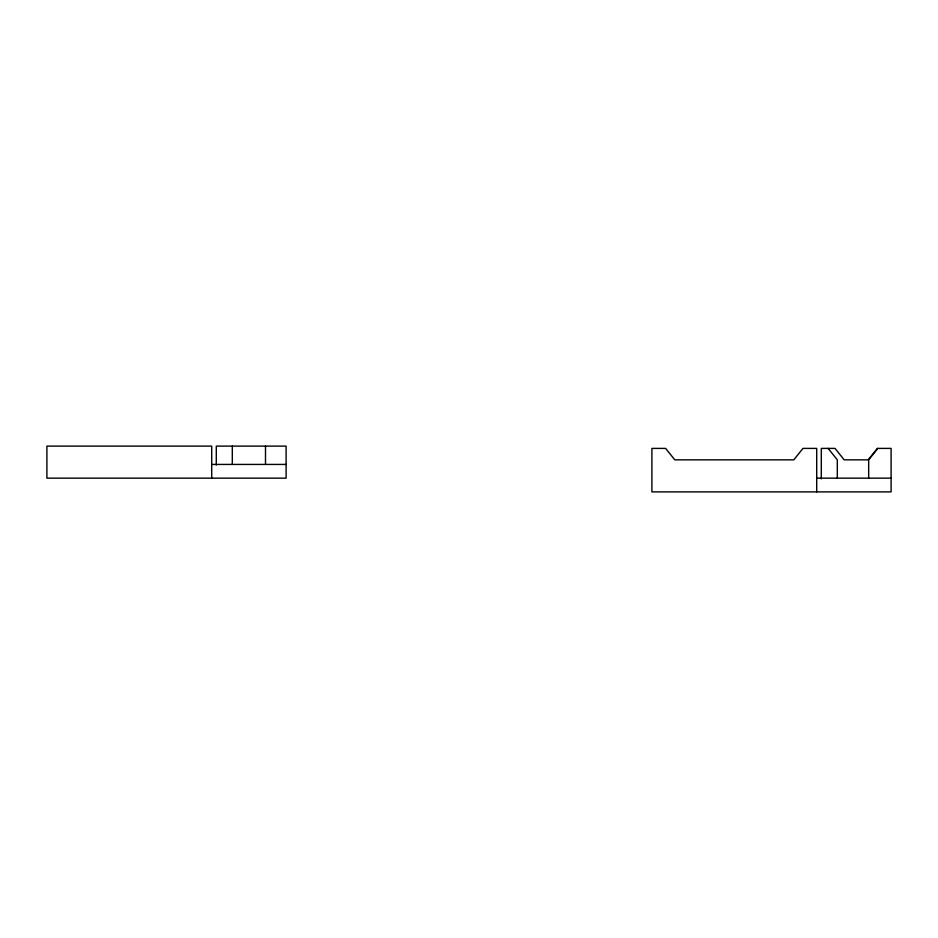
<?xml version="1.0" encoding="UTF-8"?>
<svg xmlns="http://www.w3.org/2000/svg" width="938" height="938" viewBox="0 0 938 938"><rect width="100%" height="100%" fill="white"/><g stroke="black" fill="none" stroke-linecap="round" stroke-linejoin="round"><path stroke-width="1.41" d="M877.827 448.399L868.67 459.843L868.67 478.157M211.707 464.427L286.102 464.427M816.705 478.157L891.1 478.157M828.148 448.399L837.306 459.843L837.306 478.157M821.289 478.837L821.289 448.399L835.019 448.399L844.177 459.843L868.213 459.843L877.37 448.399L891.1 448.399L891.1 491.887L651.898 491.887L651.898 448.399L665.628 448.399L674.785 459.843L793.818 459.843L802.975 448.399L816.705 448.399L816.705 491.887M265.501 446.113L265.501 464.427M232.307 446.113L232.307 464.427M216.291 465.049L216.291 446.113L286.102 446.113L286.102 478.157L46.9 478.157L46.9 446.113L211.707 446.113L211.707 478.157"/></g></svg>
